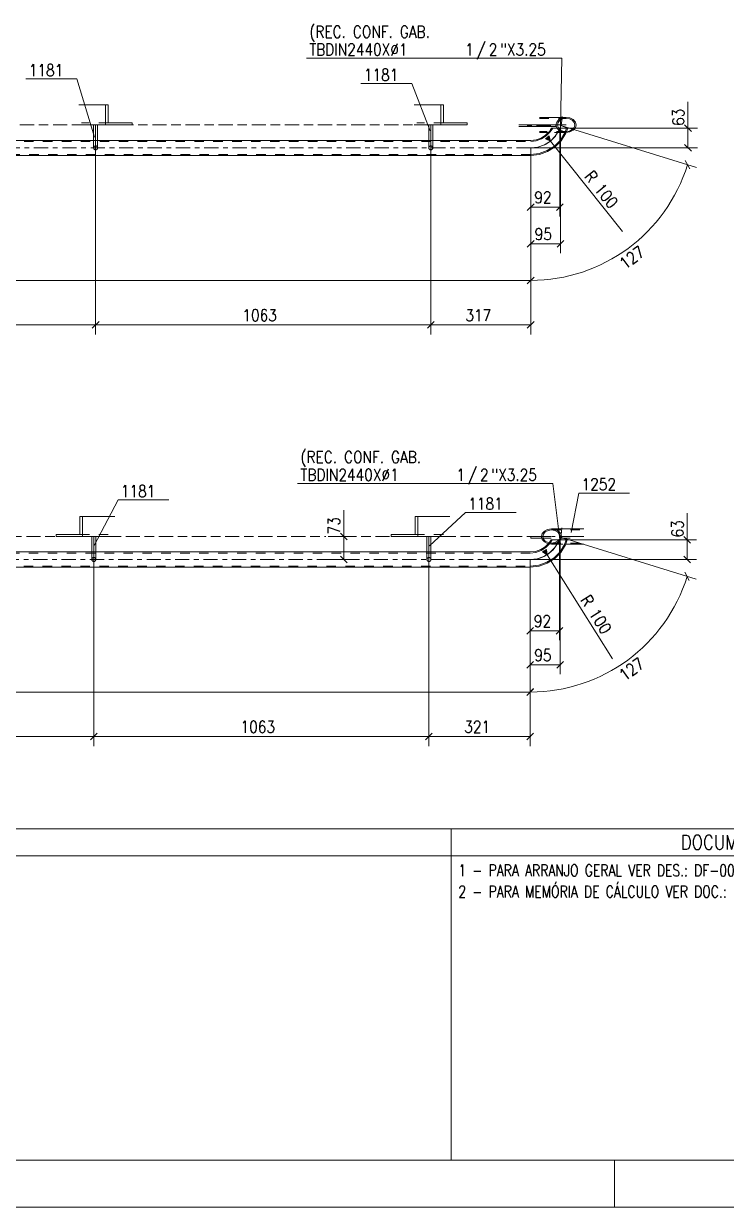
# Model space of a CAD drawing. Header units: millimetres. Extents: x 5 to 846, y 5 to 599.
# Drawn here: x 220.6 to 369.1, y 5 to 255.3 of the extents above; entities that cross this region are included whole.
import ezdxf

# ---------------------------------------------------------------- set-up
doc = ezdxf.new("R2010")
doc.units = ezdxf.units.MM
for name, pattern in [('XKITLINE00', [0]), ('XKITLINE02', [4, 2, -2]), ('XKITLINE03', [6, 3, -1, 1, -1]), ('XKITLINE06', [7, 3, -1, 2, -1])]:
    doc.linetypes.add(name, pattern=pattern)
for name, color, linetype, lineweight in [('Cota', 4, 'Continuous', 0), ('Marca da peça', 2, 'Continuous', 0), ('Objeto gráfico', 3, 'Continuous', 0), ('Outro tipo de objeto', 7, 'Continuous', 0), ('Peça', 2, 'Continuous', 0), ('Texto', 7, 'Continuous', 0)]:
    doc.layers.add(name, color=color, linetype=linetype, lineweight=lineweight)
doc.styles.add('ROMANS', font='ROMANS__.TTF')
doc.styles.add('SIMPLEX', font='SIMPLEX_.TTF')

# ---------------------------------------------------------------- blocks, each defined once
blk = doc.blocks.new('*A27')
at = {"layer": 'Peça', "color": 4, "linetype": 'XKITLINE00', "lineweight": 0}
for p, q in [((235.41, 230.67), (235.41, 233.86)), ((236.25, 230.67), (236.25, 233.86)), ((235.41, 230.6), (235.41, 230.67)), ((236.25, 230.6), (236.25, 230.67))]:
    blk.add_line(p, q, dxfattribs=at)
at = {"layer": 'Peça', "color": 7, "linetype": 'XKITLINE02', "lineweight": 0}
for p, q in [((235.41, 233.86), (236.25, 233.86)), ((235.41, 229.13), (235.41, 230.6)), ((236.25, 229.13), (236.25, 230.6)), ((235.41, 229.01), (235.53, 229.31)), ((235.41, 229.01), (235.41, 229.13)), ((235.83, 229.43), (235.53, 229.31)), ((236.13, 229.31), (235.83, 229.43)), ((236.25, 229.01), (236.13, 229.31)), ((236.25, 229.01), (236.25, 229.13))]:
    blk.add_line(p, q, dxfattribs=at)
at = {"layer": 'Peça', "color": 7, "linetype": 'XKITLINE03', "lineweight": 0}
for p, q in [((235.83, 233.86), (235.83, 230.67)), ((235.83, 230.67), (235.83, 230.04)), ((235.83, 230.04), (235.83, 229.5)), ((235.83, 229.5), (235.83, 229.13)), ((235.83, 229.13), (235.83, 229.01)), ((235.83, 229.01), (235.83, 229.01))]:
    blk.add_line(p, q, dxfattribs=at)
at = {"layer": 'Peça', "color": 7, "linetype": 'XKITLINE02', "lineweight": 0}
for start, end in [(135, 315), (315, 135)]:
    blk.add_arc((235.83, 229.01), 0.423, start, end, dxfattribs=at)
blk = doc.blocks.new('*A28')
at = {"layer": 'Peça', "color": 4, "linetype": 'XKITLINE00', "lineweight": 0}
for p, q in [((232.3, 238.1), (238.48, 238.1)), ((237.92, 233.86), (237.92, 238.1)), ((238.48, 238.1), (238.48, 234.29)), ((243.53, 233.86), (232.3, 233.86)), ((238.48, 234.29), (243.53, 234.29)), ((243.53, 233.86), (243.53, 234.29))]:
    blk.add_line(p, q, dxfattribs=at)
at = {"layer": 'Peça', "color": 7, "linetype": 'XKITLINE02', "lineweight": 0}
for p, q in [((238.48, 234.29), (232.86, 234.29)), ((237.91, 233.86), (237.92, 233.86))]:
    blk.add_line(p, q, dxfattribs=at)
blk = doc.blocks.new('*A30')
at = {"layer": 'Peça', "color": 4, "linetype": 'XKITLINE00', "lineweight": 0}
for p, q in [((325.32, 233.86), (333.14, 233.86)), ((333.14, 233.55), (325.32, 233.55)), ((330.94, 233.55), (330.94, 233.86)), ((333.14, 233.86), (333.14, 233.55))]:
    blk.add_line(p, q, dxfattribs=at)
at = {"layer": 'Peça', "color": 7, "linetype": 'XKITLINE03', "lineweight": 0}
blk.add_line((332.04, 233.71), (326.42, 233.71), dxfattribs=at)
blk = doc.blocks.new('*A33')
at = {"layer": 'Peça', "color": 4, "linetype": 'XKITLINE00', "lineweight": 0}
for p, q in [((306.26, 230.67), (306.26, 233.86)), ((307.11, 230.67), (307.11, 233.86)), ((306.26, 230.6), (306.26, 230.67)), ((307.11, 230.6), (307.11, 230.67))]:
    blk.add_line(p, q, dxfattribs=at)
at = {"layer": 'Peça', "color": 7, "linetype": 'XKITLINE02', "lineweight": 0}
for p, q in [((306.26, 233.86), (307.11, 233.86)), ((306.26, 229.13), (306.26, 230.6)), ((307.11, 229.13), (307.11, 230.6)), ((306.26, 229.01), (306.38, 229.31)), ((306.26, 229.01), (306.26, 229.13)), ((306.68, 229.43), (306.38, 229.31)), ((306.98, 229.31), (306.68, 229.43)), ((307.11, 229.01), (306.98, 229.31)), ((307.11, 229.01), (307.11, 229.13))]:
    blk.add_line(p, q, dxfattribs=at)
at = {"layer": 'Peça', "color": 7, "linetype": 'XKITLINE03', "lineweight": 0}
for p, q in [((306.68, 233.86), (306.68, 230.67)), ((306.68, 230.67), (306.68, 230.04)), ((306.68, 230.04), (306.68, 229.5)), ((306.68, 229.5), (306.68, 229.13)), ((306.68, 229.13), (306.68, 229.01)), ((306.68, 229.01), (306.68, 229.01))]:
    blk.add_line(p, q, dxfattribs=at)
at = {"layer": 'Peça', "color": 7, "linetype": 'XKITLINE02', "lineweight": 0}
for start, end in [(135, 315), (315, 135)]:
    blk.add_arc((306.68, 229.01), 0.423, start, end, dxfattribs=at)
blk = doc.blocks.new('*A35')
at = {"layer": 'Peça', "color": 7, "linetype": 'XKITLINE03', "lineweight": 0}
for p, q in [((66.04, 235.67), (66.04, 235.68)), ((66.2, 234.19), (66.04, 235.67)), ((334.46, 235.67), (334.29, 234.19)), ((334.46, 235.68), (334.46, 235.67)), ((66.7, 232.78), (66.2, 234.19)), ((67.49, 231.52), (66.7, 232.78)), ((333.8, 232.78), (333, 231.52)), ((334.29, 234.19), (333.8, 232.78)), ((68.55, 230.46), (67.49, 231.52)), ((69.81, 229.67), (68.55, 230.46)), ((331.95, 230.46), (330.68, 229.67)), ((333, 231.52), (331.95, 230.46)), ((71.22, 229.18), (69.81, 229.67)), ((72.7, 229.01), (71.22, 229.18)), ((327.79, 229.01), (72.7, 229.01)), ((329.27, 229.18), (327.79, 229.01)), ((330.68, 229.67), (329.27, 229.18))]:
    blk.add_line(p, q, dxfattribs=at)
at = {"layer": 'Peça', "color": 7, "linetype": 'XKITLINE02', "lineweight": 0}
for p, q in [((64.88, 233.2), (64.9, 233.14)), ((64.88, 233.2), (64.9, 233.2)), ((65.1, 233.2), (65.46, 232.18)), ((65.89, 233.2), (66.35, 233.2)), ((66.15, 233.2), (66.35, 233.2)), ((66.78, 233.2), (66.81, 233.2)), ((67.55, 233.19), (66.95, 233.2)), ((68.05, 233.2), (67.55, 233.19)), ((68.05, 233.2), (68.57, 232.38)), ((68.3, 233.2), (68.28, 233.2)), ((68.3, 233.2), (68.73, 232.51)), ((331.93, 232.38), (332.44, 233.2)), ((332.19, 233.2), (332.01, 232.91)), ((332.22, 233.2), (332.19, 233.2)), ((332.94, 233.19), (332.44, 233.2)), ((333.54, 233.2), (332.94, 233.19)), ((333.69, 233.2), (333.21, 233.2)), ((334.29, 233.2), (334.34, 233.2)), ((335.39, 233.2), (335.04, 232.18)), ((335.56, 233.05), (335.29, 232.26)), ((66.41, 230.66), (65.46, 232.18)), ((67.69, 229.39), (66.41, 230.66)), ((69.4, 231.54), (68.57, 232.38)), ((68.73, 232.51), (68.83, 232.41)), ((69.4, 231.54), (70.41, 230.91)), ((70.41, 230.91), (71.53, 230.52)), ((71.53, 230.52), (72.7, 230.38)), ((72.7, 230.38), (327.79, 230.38)), ((327.79, 230.38), (328.97, 230.52)), ((328.97, 230.52), (330.09, 230.91)), ((330.09, 230.91), (331.09, 231.54)), ((331.09, 231.54), (331.93, 232.38)), ((332.81, 229.39), (334.08, 230.66)), ((334.08, 230.66), (335.04, 232.18)), ((69.21, 228.43), (67.69, 229.39)), ((70.91, 227.83), (69.21, 228.43)), ((72.7, 227.63), (70.91, 227.83)), ((329.58, 227.83), (327.79, 227.63)), ((329.58, 227.83), (331.28, 228.43)), ((331.28, 228.43), (332.81, 229.39)), ((327.79, 227.63), (72.7, 227.63))]:
    blk.add_line(p, q, dxfattribs=at)
at = {"layer": 'Peça', "color": 4, "linetype": 'XKITLINE00', "lineweight": 0}
for p, q in [((64.9, 233.2), (65.89, 233.2)), ((64.9, 233.14), (65.26, 232.09)), ((68.28, 233.2), (66.35, 233.2)), ((332.01, 232.91), (331.76, 232.51)), ((332.22, 233.2), (332.22, 233.2)), ((333.21, 233.2), (332.22, 233.2)), ((335.62, 233.2), (333.69, 233.2)), ((335.62, 233.2), (335.56, 233.05)), ((66.25, 230.53), (65.26, 232.09)), ((67.55, 229.22), (66.25, 230.53)), ((68.83, 232.41), (69.54, 231.71)), ((69.54, 231.71), (70.5, 231.1)), ((70.5, 231.1), (71.57, 230.73)), ((71.57, 230.73), (72.7, 230.6)), ((72.7, 230.6), (327.79, 230.6)), ((327.79, 230.6), (328.92, 230.73)), ((328.92, 230.73), (329.99, 231.1)), ((329.99, 231.1), (330.95, 231.71)), ((330.95, 231.71), (331.76, 232.51)), ((332.94, 229.22), (334.25, 230.53)), ((334.25, 230.53), (335.23, 232.09)), ((335.29, 232.26), (335.23, 232.09)), ((69.12, 228.23), (67.55, 229.22)), ((70.87, 227.62), (69.12, 228.23)), ((329.63, 227.62), (331.37, 228.23)), ((331.37, 228.23), (332.94, 229.22)), ((72.7, 227.42), (70.87, 227.62)), ((327.79, 227.42), (72.7, 227.42)), ((329.63, 227.62), (327.79, 227.42))]:
    blk.add_line(p, q, dxfattribs=at)
blk = doc.blocks.new('*A36')
at = {"layer": 'Peça', "color": 4, "linetype": 'XKITLINE00', "lineweight": 0}
for p, q in [((62.32, 235.47), (67.94, 235.47)), ((67.12, 235.35), (66.43, 235)), ((67.94, 235.47), (67.12, 235.35)), ((68.76, 235.35), (67.94, 235.47)), ((69.45, 235), (68.76, 235.35)), ((329.66, 235.47), (335.28, 235.47)), ((334.46, 235.35), (333.77, 235)), ((335.28, 235.47), (334.46, 235.35)), ((336.1, 235.35), (335.28, 235.47)), ((336.79, 235), (336.1, 235.35)), ((65.97, 234.48), (65.81, 233.86)), ((65.81, 233.86), (65.97, 233.25)), ((66.43, 235), (65.97, 234.48)), ((65.97, 233.25), (66.43, 232.73)), ((66.09, 233.86), (66.23, 234.4)), ((66.23, 233.33), (66.09, 233.86)), ((66.23, 234.4), (66.63, 234.85)), ((66.63, 232.88), (66.23, 233.33)), ((66.63, 234.85), (67.23, 235.15)), ((66.63, 232.88), (67.03, 232.68)), ((67.23, 235.15), (67.94, 235.26)), ((67.94, 235.26), (68.65, 235.15)), ((68.65, 235.15), (69.24, 234.85)), ((69.24, 232.88), (68.65, 232.58)), ((69.24, 234.85), (69.65, 234.4)), ((69.65, 233.33), (69.24, 232.88)), ((69.91, 234.48), (69.45, 235)), ((69.45, 232.73), (69.91, 233.25)), ((69.65, 234.4), (69.79, 233.86)), ((69.79, 233.86), (69.65, 233.33)), ((70.07, 233.86), (69.91, 234.48)), ((69.91, 233.25), (70.07, 233.86)), ((333.31, 234.48), (333.14, 233.86)), ((333.14, 233.86), (333.31, 233.25)), ((333.77, 235), (333.31, 234.48)), ((333.31, 233.25), (333.77, 232.73)), ((333.43, 233.86), (333.57, 234.4)), ((333.57, 233.33), (333.43, 233.86)), ((333.57, 234.4), (333.97, 234.85)), ((333.97, 232.88), (333.57, 233.33)), ((333.97, 234.85), (334.57, 235.15)), ((334.57, 232.58), (333.97, 232.88)), ((334.57, 235.15), (335.28, 235.26)), ((335.28, 235.26), (335.99, 235.15)), ((335.99, 235.15), (336.58, 234.85)), ((336.58, 232.88), (335.99, 232.58)), ((336.58, 234.85), (336.98, 234.4)), ((336.98, 233.33), (336.58, 232.88)), ((337.25, 234.48), (336.79, 235)), ((336.79, 232.73), (337.25, 233.25)), ((336.98, 234.4), (337.13, 233.86)), ((337.13, 233.86), (336.98, 233.33)), ((337.41, 233.86), (337.25, 234.48)), ((337.25, 233.25), (337.41, 233.86)), ((62.32, 232.25), (65.21, 232.25)), ((66.43, 232.73), (67.12, 232.38)), ((67.06, 232.66), (67.23, 232.58)), ((67.12, 232.38), (67.23, 232.36)), ((67.94, 232.47), (67.23, 232.58)), ((67.26, 232.36), (67.94, 232.25)), ((67.81, 232.25), (67.94, 232.25)), ((68.65, 232.58), (67.94, 232.47)), ((67.94, 232.25), (68.76, 232.38)), ((68.76, 232.38), (69.45, 232.73)), ((331.5, 232.25), (329.66, 232.25)), ((333.77, 232.73), (334.46, 232.38)), ((334.46, 232.38), (335.28, 232.25)), ((335.28, 232.47), (334.57, 232.58)), ((335.28, 232.25), (334.83, 232.25)), ((335.99, 232.58), (335.28, 232.47)), ((335.28, 232.25), (336.1, 232.38)), ((336.1, 232.38), (336.79, 232.73))]:
    blk.add_line(p, q, dxfattribs=at)
at = {"layer": 'Peça', "color": 7, "linetype": 'XKITLINE02', "lineweight": 0}
for p, q in [((62.32, 235.26), (67.94, 235.26)), ((329.66, 235.26), (335.28, 235.26)), ((62.32, 232.47), (67.94, 232.47)), ((65.21, 232.25), (67.81, 232.25)), ((67.03, 232.68), (67.06, 232.66)), ((67.23, 232.36), (67.26, 232.36)), ((335.28, 232.47), (329.66, 232.47)), ((334.83, 232.25), (331.5, 232.25))]:
    blk.add_line(p, q, dxfattribs=at)
at = {"layer": 'Peça', "color": 7, "linetype": 'XKITLINE03', "lineweight": 0}
for p, q in [((62.32, 233.86), (67.94, 233.86)), ((335.28, 233.86), (329.66, 233.86))]:
    blk.add_line(p, q, dxfattribs=at)
blk = doc.blocks.new('*A38')
at = {"layer": 'Peça', "color": 4, "linetype": 'XKITLINE00', "lineweight": 0}
for p, q in [((303.16, 238.1), (309.34, 238.1)), ((308.77, 233.86), (308.77, 238.1)), ((309.34, 238.1), (309.34, 234.29)), ((314.39, 233.86), (303.16, 233.86)), ((309.34, 234.29), (314.39, 234.29)), ((314.39, 233.86), (314.39, 234.29))]:
    blk.add_line(p, q, dxfattribs=at)
at = {"layer": 'Peça', "color": 7, "linetype": 'XKITLINE02', "lineweight": 0}
for p, q in [((309.34, 234.29), (303.72, 234.29)), ((308.77, 233.86), (308.77, 233.86))]:
    blk.add_line(p, q, dxfattribs=at)
blk = doc.blocks.new('*A68')
at = {"layer": 'Peça', "color": 4, "linetype": 'XKITLINE00', "lineweight": 0}
for p, q in [((303.35, 147.26), (303.35, 151.07)), ((303.35, 151.07), (310.73, 151.07)), ((303.92, 146.83), (303.92, 151.07)), ((298.31, 146.83), (298.31, 147.26)), ((298.31, 147.26), (303.35, 147.26)), ((310.73, 146.83), (298.31, 146.83))]:
    blk.add_line(p, q, dxfattribs=at)
at = {"layer": 'Peça', "color": 7, "linetype": 'XKITLINE02', "lineweight": 0}
blk.add_line((303.35, 147.26), (310.17, 147.26), dxfattribs=at)
blk = doc.blocks.new('*A69')
at = {"layer": 'Peça', "color": 4, "linetype": 'XKITLINE00', "lineweight": 0}
for p, q in [((232.5, 147.26), (232.5, 151.07)), ((232.5, 151.07), (239.88, 151.07)), ((233.06, 146.83), (233.06, 151.07)), ((227.45, 146.83), (227.45, 147.26)), ((227.45, 147.26), (232.5, 147.26)), ((239.88, 146.83), (227.45, 146.83))]:
    blk.add_line(p, q, dxfattribs=at)
at = {"layer": 'Peça', "color": 7, "linetype": 'XKITLINE02', "lineweight": 0}
blk.add_line((232.5, 147.26), (239.32, 147.26), dxfattribs=at)
blk = doc.blocks.new('*A70')
at = {"layer": 'Peça', "color": 4, "linetype": 'XKITLINE00', "lineweight": 0}
for p, q in [((235.01, 143.64), (235.01, 146.83)), ((235.86, 143.64), (235.86, 146.83)), ((235.01, 143.57), (235.01, 143.64)), ((235.86, 143.57), (235.86, 143.64))]:
    blk.add_line(p, q, dxfattribs=at)
at = {"layer": 'Peça', "color": 7, "linetype": 'XKITLINE02', "lineweight": 0}
for p, q in [((235.86, 146.83), (235.01, 146.83)), ((235.01, 142.1), (235.01, 143.57)), ((235.86, 142.1), (235.86, 143.57)), ((235.14, 142.28), (235.01, 141.98)), ((235.01, 141.98), (235.01, 142.1)), ((235.44, 142.4), (235.14, 142.28)), ((235.74, 142.28), (235.44, 142.4)), ((235.86, 141.98), (235.74, 142.28)), ((235.86, 142.1), (235.86, 141.98))]:
    blk.add_line(p, q, dxfattribs=at)
at = {"layer": 'Peça', "color": 7, "linetype": 'XKITLINE03', "lineweight": 0}
for p, q in [((235.44, 146.83), (235.44, 143.64)), ((235.44, 143.64), (235.44, 143.01)), ((235.44, 143.01), (235.44, 142.46)), ((235.44, 142.46), (235.44, 142.1)), ((235.44, 142.1), (235.44, 141.98)), ((235.44, 141.98), (235.44, 141.98))]:
    blk.add_line(p, q, dxfattribs=at)
at = {"layer": 'Peça', "color": 7, "linetype": 'XKITLINE02', "lineweight": 0}
for start, end in [(135, 315), (315, 135)]:
    blk.add_arc((235.44, 141.98), 0.423, start, end, dxfattribs=at)
blk = doc.blocks.new('*A72')
at = {"layer": 'Peça', "color": 4, "linetype": 'XKITLINE00', "lineweight": 0}
for p, q in [((327.84, 146.52), (327.84, 146.83)), ((327.84, 146.83), (330.05, 146.83)), ((327.84, 146.52), (330.14, 146.52)), ((330.05, 146.52), (330.05, 146.83))]:
    blk.add_line(p, q, dxfattribs=at)
at = {"layer": 'Peça', "color": 7, "linetype": 'XKITLINE02', "lineweight": 0}
for p, q in [((330.05, 146.83), (336.87, 146.83)), ((330.14, 146.52), (336.87, 146.52))]:
    blk.add_line(p, q, dxfattribs=at)
blk = doc.blocks.new('*A75')
at = {"layer": 'Peça', "color": 7, "linetype": 'XKITLINE03', "lineweight": 0}
for p, q in [((65.95, 148.65), (65.95, 148.64)), ((65.95, 148.64), (66.12, 147.16)), ((334.21, 147.16), (334.38, 148.64)), ((334.38, 148.64), (334.38, 148.65)), ((66.12, 147.16), (66.62, 145.75)), ((66.62, 145.75), (67.41, 144.49)), ((332.92, 144.49), (333.72, 145.75)), ((333.72, 145.75), (334.21, 147.16)), ((67.41, 144.49), (68.46, 143.43)), ((68.46, 143.43), (69.73, 142.64)), ((330.6, 142.64), (331.87, 143.43)), ((331.87, 143.43), (332.92, 144.49)), ((69.73, 142.64), (71.14, 142.14)), ((71.14, 142.14), (72.62, 141.98)), ((72.62, 141.98), (327.71, 141.98)), ((327.71, 141.98), (329.19, 142.14)), ((329.19, 142.14), (330.6, 142.64))]:
    blk.add_line(p, q, dxfattribs=at)
at = {"layer": 'Peça', "color": 4, "linetype": 'XKITLINE00', "lineweight": 0}
for p, q in [((64.79, 146.17), (64.85, 146.01)), ((64.79, 146.17), (66.44, 146.17)), ((65.12, 145.22), (65.18, 145.06)), ((67.2, 146.17), (68.19, 146.17)), ((68.4, 145.88), (68.65, 145.48)), ((69.46, 144.67), (68.65, 145.48)), ((330.87, 144.67), (331.52, 145.32)), ((332.13, 146.17), (332.14, 146.17)), ((332.14, 146.17), (333.77, 146.17)), ((334.52, 146.17), (335.51, 146.17)), ((335.15, 145.06), (335.52, 146.11)), ((66.17, 143.49), (65.18, 145.06)), ((67.47, 142.19), (66.17, 143.49)), ((69.46, 144.67), (70.42, 144.07)), ((70.42, 144.07), (71.49, 143.69)), ((71.49, 143.69), (72.62, 143.57)), ((327.71, 143.57), (72.62, 143.57)), ((328.84, 143.69), (327.71, 143.57)), ((328.84, 143.69), (329.91, 144.07)), ((329.91, 144.07), (330.87, 144.67)), ((332.86, 142.19), (334.16, 143.49)), ((334.16, 143.49), (335.15, 145.06)), ((67.47, 142.19), (69.04, 141.2)), ((69.04, 141.2), (70.78, 140.59)), ((70.78, 140.59), (72.62, 140.39)), ((72.62, 140.39), (327.71, 140.39)), ((327.71, 140.39), (329.55, 140.59)), ((329.55, 140.59), (331.29, 141.2)), ((331.29, 141.2), (332.86, 142.19))]:
    blk.add_line(p, q, dxfattribs=at)
at = {"layer": 'Peça', "color": 7, "linetype": 'XKITLINE02', "lineweight": 0}
for p, q in [((64.85, 146.01), (65.12, 145.22)), ((65.02, 146.17), (65.37, 145.15)), ((66.44, 146.17), (67.2, 146.17)), ((66.87, 146.17), (66.44, 146.17)), ((67.47, 146.16), (66.87, 146.17)), ((67.97, 146.17), (67.47, 146.16)), ((68.49, 145.34), (67.97, 146.17)), ((68.19, 146.17), (68.22, 146.17)), ((68.22, 146.17), (68.19, 146.17)), ((68.22, 146.17), (68.4, 145.88)), ((69.32, 144.51), (68.49, 145.34)), ((331.01, 144.51), (331.84, 145.34)), ((331.52, 145.32), (331.68, 145.48)), ((331.68, 145.48), (331.7, 145.51)), ((331.7, 145.51), (332.11, 146.17)), ((331.84, 145.34), (332.36, 146.17)), ((332.13, 146.17), (332.11, 146.17)), ((332.36, 146.17), (332.86, 146.16)), ((332.45, 146.17), (334.52, 146.17)), ((332.86, 146.16), (333.46, 146.17)), ((333.77, 146.17), (334.11, 146.17)), ((334.96, 145.15), (335.31, 146.17)), ((335.51, 146.17), (335.54, 146.17)), ((335.54, 146.17), (335.51, 146.17)), ((335.52, 146.11), (335.54, 146.17)), ((66.33, 143.63), (65.37, 145.15)), ((67.61, 142.35), (66.33, 143.63)), ((69.32, 144.51), (70.33, 143.88)), ((70.33, 143.88), (71.44, 143.49)), ((71.44, 143.49), (72.62, 143.35)), ((327.71, 143.35), (72.62, 143.35)), ((328.89, 143.49), (327.71, 143.35)), ((328.89, 143.49), (330, 143.88)), ((330, 143.88), (331.01, 144.51)), ((332.72, 142.35), (334, 143.63)), ((334, 143.63), (334.96, 145.15)), ((67.61, 142.35), (69.13, 141.4)), ((69.13, 141.4), (70.83, 140.8)), ((70.83, 140.8), (72.62, 140.6)), ((72.62, 140.6), (327.71, 140.6)), ((327.71, 140.6), (329.5, 140.8)), ((329.5, 140.8), (331.2, 141.4)), ((331.2, 141.4), (332.72, 142.35))]:
    blk.add_line(p, q, dxfattribs=at)
blk = doc.blocks.new('*A77')
at = {"layer": 'Peça', "color": 4, "linetype": 'XKITLINE00', "lineweight": 0}
for p, q in [((63.34, 147.97), (62.88, 147.45)), ((63.14, 147.37), (63.54, 147.82)), ((64.03, 148.32), (63.34, 147.97)), ((63.54, 147.82), (64.14, 148.12)), ((64.85, 148.44), (64.03, 148.32)), ((64.14, 148.12), (64.85, 148.23)), ((64.85, 148.44), (71.67, 148.44)), ((65.66, 148.32), (64.85, 148.44)), ((64.85, 148.23), (65.55, 148.12)), ((65.55, 148.12), (66.15, 147.82)), ((66.36, 147.97), (65.66, 148.32)), ((66.15, 147.82), (66.55, 147.37)), ((66.82, 147.45), (66.36, 147.97)), ((330.68, 147.97), (330.22, 147.45)), ((330.48, 147.37), (330.88, 147.82)), ((331.37, 148.32), (330.68, 147.97)), ((330.88, 147.82), (331.48, 148.12)), ((332.19, 148.44), (331.37, 148.32)), ((331.48, 148.12), (332.19, 148.23)), ((332.19, 148.44), (339, 148.44)), ((333, 148.32), (332.19, 148.44)), ((332.19, 148.23), (332.89, 148.12)), ((332.89, 148.12), (333.49, 147.82)), ((333.7, 147.97), (333, 148.32)), ((333.49, 147.82), (333.89, 147.37)), ((334.16, 147.45), (333.7, 147.97)), ((62.88, 147.45), (62.71, 146.83)), ((62.71, 146.83), (62.88, 146.22)), ((62.88, 146.22), (63.34, 145.69)), ((63, 146.83), (63.14, 147.37)), ((63.14, 146.3), (63, 146.83)), ((63.54, 145.85), (63.14, 146.3)), ((63.34, 145.69), (64.03, 145.35)), ((64.14, 145.55), (63.54, 145.85)), ((64.03, 145.35), (64.85, 145.22)), ((64.85, 145.44), (64.14, 145.55)), ((65.55, 145.55), (64.85, 145.44)), ((64.85, 145.22), (65.66, 145.35)), ((64.85, 145.22), (65.59, 145.22)), ((66.15, 145.85), (65.55, 145.55)), ((65.66, 145.35), (66.36, 145.69)), ((66.55, 146.3), (66.15, 145.85)), ((66.36, 145.69), (66.82, 146.22)), ((66.55, 147.37), (66.69, 146.83)), ((66.69, 146.83), (66.55, 146.3)), ((66.98, 146.83), (66.82, 147.45)), ((66.82, 146.22), (66.98, 146.83)), ((68.91, 145.22), (71.67, 145.22)), ((330.22, 147.45), (330.05, 146.83)), ((330.05, 146.83), (330.22, 146.22)), ((330.22, 146.22), (330.68, 145.69)), ((330.34, 146.83), (330.48, 147.37)), ((330.48, 146.3), (330.34, 146.83)), ((330.88, 145.85), (330.48, 146.3)), ((330.68, 145.69), (331.37, 145.35)), ((331.48, 145.55), (330.88, 145.85)), ((331.37, 145.35), (332.19, 145.22)), ((332.19, 145.44), (331.48, 145.55)), ((332.89, 145.55), (332.19, 145.44)), ((332.19, 145.22), (333, 145.35)), ((332.19, 145.22), (332.6, 145.22)), ((333.49, 145.85), (332.89, 145.55)), ((333, 145.35), (333.7, 145.69)), ((333.89, 146.3), (333.49, 145.85)), ((333.7, 145.69), (334.16, 146.22)), ((333.89, 147.37), (334.03, 146.83)), ((334.03, 146.83), (333.89, 146.3)), ((334.32, 146.83), (334.16, 147.45)), ((334.16, 146.22), (334.32, 146.83)), ((335.21, 145.22), (339, 145.22))]:
    blk.add_line(p, q, dxfattribs=at)
at = {"layer": 'Peça', "color": 7, "linetype": 'XKITLINE02', "lineweight": 0}
for p, q in [((64.85, 148.23), (71.67, 148.23)), ((332.19, 148.23), (339, 148.23)), ((64.85, 145.44), (71.67, 145.44)), ((65.59, 145.22), (68.91, 145.22)), ((332.19, 145.44), (339, 145.44)), ((332.6, 145.22), (335.21, 145.22))]:
    blk.add_line(p, q, dxfattribs=at)
at = {"layer": 'Peça', "color": 7, "linetype": 'XKITLINE03', "lineweight": 0}
for p, q in [((64.85, 146.83), (71.67, 146.83)), ((339, 146.83), (332.19, 146.83))]:
    blk.add_line(p, q, dxfattribs=at)
blk = doc.blocks.new('*A79')
at = {"layer": 'Peça', "color": 4, "linetype": 'XKITLINE00', "lineweight": 0}
for p, q in [((305.87, 143.64), (305.87, 146.83)), ((306.71, 143.64), (306.71, 146.83)), ((305.87, 143.57), (305.87, 143.64)), ((306.71, 143.57), (306.71, 143.64))]:
    blk.add_line(p, q, dxfattribs=at)
at = {"layer": 'Peça', "color": 7, "linetype": 'XKITLINE02', "lineweight": 0}
for p, q in [((306.71, 146.83), (305.87, 146.83)), ((305.87, 142.1), (305.87, 143.57)), ((306.71, 142.1), (306.71, 143.57)), ((305.99, 142.28), (305.87, 141.98)), ((305.87, 141.98), (305.87, 142.1)), ((306.29, 142.4), (305.99, 142.28)), ((306.59, 142.28), (306.29, 142.4)), ((306.71, 141.98), (306.59, 142.28)), ((306.71, 142.1), (306.71, 141.98))]:
    blk.add_line(p, q, dxfattribs=at)
at = {"layer": 'Peça', "color": 7, "linetype": 'XKITLINE03', "lineweight": 0}
for p, q in [((306.29, 146.83), (306.29, 143.64)), ((306.29, 143.64), (306.29, 143.01)), ((306.29, 143.01), (306.29, 142.46)), ((306.29, 142.46), (306.29, 142.1)), ((306.29, 142.1), (306.29, 141.98)), ((306.29, 141.98), (306.29, 141.98))]:
    blk.add_line(p, q, dxfattribs=at)
at = {"layer": 'Peça', "color": 7, "linetype": 'XKITLINE02', "lineweight": 0}
for start, end in [(135, 315), (315, 135)]:
    blk.add_arc((306.29, 141.98), 0.423, start, end, dxfattribs=at)
blk = doc.blocks.new('*A117')
at = {"layer": 'Objeto gráfico', "color": 7, "linetype": 'XKITLINE06', "lineweight": 0}
blk.add_line((100.82, 233.86), (306, 233.86), dxfattribs=at)
blk = doc.blocks.new('*A119')
at = {"layer": 'Objeto gráfico', "color": 7, "linetype": 'XKITLINE06', "lineweight": 0}
blk.add_line((335.62, 233.2), (334.12, 233.72), dxfattribs=at)
blk = doc.blocks.new('*A130')
at = {"layer": 'Objeto gráfico', "color": 7, "linetype": 'XKITLINE06', "lineweight": 0}
blk.add_line((335.54, 146.17), (334.04, 146.69), dxfattribs=at)
blk = doc.blocks.new('*A132')
at = {"layer": 'Objeto gráfico', "color": 7, "linetype": 'XKITLINE06', "lineweight": 0}
for p, q in [((95.19, 146.83), (284.47, 146.83)), ((287.97, 146.83), (327.85, 146.83))]:
    blk.add_line(p, q, dxfattribs=at)
blk = doc.blocks.new('*A133')
at = {"layer": 'Objeto gráfico', "color": 7, "linetype": 'XKITLINE06', "lineweight": 0}
blk.add_line((335.54, 146.17), (334.04, 146.69), dxfattribs=at)
blk = doc.blocks.new('*A248')
at = {"layer": 'Cota'}
blk.add_hatch(color=7, dxfattribs=at).paths.add_polyline_path([(331.71, 231.55), (331.95, 230.46), (330.94, 230.94)], flags=17)
at = {"layer": 'Cota', "color": 7, "linetype": 'XKITLINE00', "lineweight": 0}
for p, q in [((330.94, 230.94), (331.71, 231.55)), ((330.94, 230.94), (331.95, 230.46)), ((331.71, 231.55), (331.95, 230.46)), ((331.95, 230.46), (347.22, 211.31))]:
    blk.add_line(p, q, dxfattribs=at)
blk.add_arc((327.79, 235.67), 6.67, 295.7143, 321.4286, dxfattribs=at)
at = {"layer": 'Cota', "color": 3, "style": 'SIMPLEX', "width": 0.85}
blk.add_text('R 100', height=2.5, rotation=-51.4287, dxfattribs=at).set_placement((339.01, 222.89))
blk = doc.blocks.new('*A249')
at = {"layer": 'Cota', "color": 7, "linetype": 'XKITLINE00', "lineweight": 0}
for p, q in [((361.04, 233.2), (361.04, 238.78)), ((361.04, 233.2), (361.04, 238.78)), ((335.62, 233.2), (363.04, 233.2)), ((360.33, 233.91), (361.75, 232.49)), ((361.04, 229.01), (361.04, 233.2)), ((327.79, 229.01), (363.04, 229.01)), ((360.33, 229.72), (361.75, 228.3))]:
    blk.add_line(p, q, dxfattribs=at)
at = {"layer": 'Cota', "color": 3}
for p in [(361.04, 233.2), (361.04, 229.01)]:
    blk.add_point(p, dxfattribs=at)
at = {"layer": 'Cota', "color": 3, "style": 'SIMPLEX', "width": 0.85}
blk.add_text('63', height=2.5, rotation=90.0002, dxfattribs=at).set_placement((360.24, 233.67))
blk = doc.blocks.new('*A250')
at = {"layer": 'Cota', "color": 7, "linetype": 'XKITLINE00', "lineweight": 0}
for p, q in [((72.7, 229.01), (72.7, 198.99)), ((327.79, 229.01), (327.79, 198.99)), ((73.41, 201.7), (72, 200.28)), ((72.7, 200.99), (327.79, 200.99)), ((328.5, 201.7), (327.08, 200.28))]:
    blk.add_line(p, q, dxfattribs=at)
at = {"layer": 'Cota', "color": 3}
for p in [(72.7, 200.99), (327.79, 200.99)]:
    blk.add_point(p, dxfattribs=at)
at = {"layer": 'Cota', "color": 3, "style": 'SIMPLEX', "width": 0.85}
blk.add_text('3826', height=2.5, dxfattribs=at).set_placement((195.61, 201.79))
blk = doc.blocks.new('*A253')
at = {"layer": 'Cota', "color": 7, "linetype": 'XKITLINE00', "lineweight": 0}
for p, q in [((164.98, 233.86), (164.98, 189.57)), ((235.83, 233.86), (235.83, 189.57)), ((165.68, 192.28), (164.27, 190.86)), ((164.98, 191.57), (235.83, 191.57)), ((236.54, 192.28), (235.12, 190.86))]:
    blk.add_line(p, q, dxfattribs=at)
at = {"layer": 'Cota', "color": 3}
for p in [(164.98, 191.57), (235.83, 191.57)]:
    blk.add_point(p, dxfattribs=at)
at = {"layer": 'Cota', "color": 3, "style": 'SIMPLEX', "width": 0.85}
blk.add_text('1063', height=2.5, dxfattribs=at).set_placement((195.99, 192.37))
blk = doc.blocks.new('*A254')
at = {"layer": 'Cota', "color": 7, "linetype": 'XKITLINE00', "lineweight": 0}
for p, q in [((235.83, 233.86), (235.83, 189.57)), ((306.68, 233.86), (306.68, 189.57)), ((236.54, 192.28), (235.12, 190.86)), ((235.83, 191.57), (306.68, 191.57)), ((307.39, 192.28), (305.98, 190.86))]:
    blk.add_line(p, q, dxfattribs=at)
at = {"layer": 'Cota', "color": 3}
for p in [(235.83, 191.57), (306.68, 191.57)]:
    blk.add_point(p, dxfattribs=at)
at = {"layer": 'Cota', "color": 3, "style": 'SIMPLEX', "width": 0.85}
blk.add_text('1063', height=2.5, dxfattribs=at).set_placement((266.85, 192.37))
blk = doc.blocks.new('*A255')
at = {"layer": 'Cota', "color": 7, "linetype": 'XKITLINE00', "lineweight": 0}
for p, q in [((306.68, 233.86), (306.68, 189.57)), ((327.79, 229.01), (327.79, 189.57)), ((307.39, 192.28), (305.98, 190.86)), ((306.68, 191.57), (327.79, 191.57)), ((328.5, 192.28), (327.08, 190.86))]:
    blk.add_line(p, q, dxfattribs=at)
at = {"layer": 'Cota', "color": 3}
for p in [(306.68, 191.57), (327.79, 191.57)]:
    blk.add_point(p, dxfattribs=at)
at = {"layer": 'Cota', "color": 3, "style": 'SIMPLEX', "width": 0.85}
blk.add_text('317', height=2.5, dxfattribs=at).set_placement((313.99, 192.37))
blk = doc.blocks.new('*A263')
at = {"layer": 'Texto', "color": 7, "linetype": 'XKITLINE00', "lineweight": 0}
for p, q in [((280.39, 247.95), (334.36, 247.95)), ((334.11, 233.58), (334.36, 247.95)), ((334.16, 236.08), (334.11, 233.58))]:
    blk.add_line(p, q, dxfattribs=at)
at = {"layer": 'Texto', "color": 3, "style": 'ROMANS', "width": 0.85}
for s, p in [('(REC. CONF. GAB.', (280.99, 252.3)), ('TBDIN2440XØ1 ', (280.99, 248.55)), ('1', (313.93, 248.55)), ('/', (316.31, 248.55)), ('2', (318.93, 248.55)), ('"X3.25', (321.32, 248.55))]:
    blk.add_text(s, height=2.5, dxfattribs=at).set_placement(p)
blk = doc.blocks.new('*A265')
at = {"layer": 'Marca da peça', "color": 7, "linetype": 'XKITLINE00', "lineweight": 0}
for p in [(221.1, 243.58), (235.62, 231.28)]:
    blk.add_line(p, (231.85, 243.58), dxfattribs=at)
at = {"layer": 'Marca da peça', "color": 4, "style": 'ROMANS', "width": 0.85}
blk.add_text('1181', height=2.5, dxfattribs=at).set_placement((221.7, 244.18))
blk = doc.blocks.new('*A267')
at = {"layer": 'Marca da peça', "color": 7, "linetype": 'XKITLINE00', "lineweight": 0}
for p in [(291.92, 242.6), (306.57, 232.6)]:
    blk.add_line(p, (302.67, 242.6), dxfattribs=at)
at = {"layer": 'Marca da peça', "color": 4, "style": 'ROMANS', "width": 0.85}
blk.add_text('1181', height=2.5, dxfattribs=at).set_placement((292.52, 243.2))
blk = doc.blocks.new('*A272')
at = {"layer": 'Cota', "color": 7, "linetype": 'XKITLINE00', "lineweight": 0}
for p, q in [((333.95, 233.21), (333.95, 214.5)), ((327.79, 229.01), (327.79, 214.5)), ((328.5, 217.21), (327.08, 215.8)), ((327.79, 216.5), (333.95, 216.5)), ((334.65, 217.21), (333.24, 215.8))]:
    blk.add_line(p, q, dxfattribs=at)
at = {"layer": 'Cota', "color": 3}
for p in [(327.79, 216.5), (333.95, 216.5)]:
    blk.add_point(p, dxfattribs=at)
at = {"layer": 'Cota', "color": 3, "style": 'SIMPLEX', "width": 0.85}
blk.add_text('92', height=2.5, dxfattribs=at).set_placement((328.55, 217.3))
blk = doc.blocks.new('*A273')
at = {"layer": 'Cota', "color": 7, "linetype": 'XKITLINE00', "lineweight": 0}
for p, q in [((334.12, 233.72), (334.12, 206.74)), ((327.79, 229.01), (327.79, 206.74)), ((328.5, 209.44), (327.08, 208.03)), ((327.79, 208.74), (334.12, 208.74)), ((334.83, 209.44), (333.42, 208.03))]:
    blk.add_line(p, q, dxfattribs=at)
at = {"layer": 'Cota', "color": 3}
for p in [(327.79, 208.74), (334.12, 208.74)]:
    blk.add_point(p, dxfattribs=at)
at = {"layer": 'Cota', "color": 3, "style": 'SIMPLEX', "width": 0.85}
blk.add_text('95', height=2.5, dxfattribs=at).set_placement((328.64, 209.54))
blk = doc.blocks.new('*A274')
at = {"layer": 'Cota', "color": 7, "linetype": 'XKITLINE00', "lineweight": 0}
for p, q in [((334.16, 233.71), (362.84, 224.86)), ((327.79, 229.01), (327.79, 199)), ((361.4, 224.57), (360.46, 226.33)), ((327.08, 200.29), (328.5, 201.7))]:
    blk.add_line(p, q, dxfattribs=at)
blk.add_arc((327.79, 235.67), 34.68, 270, 342.8525, dxfattribs=at)
at = {"layer": 'Cota', "color": 7}
for p in [(360.93, 225.45), (327.79, 201)]:
    blk.add_point(p, dxfattribs=at)
at = {"layer": 'Cota', "color": 3, "style": 'SIMPLEX', "width": 0.85}
blk.add_text('127', height=2.5, rotation=36.4287, dxfattribs=at).set_placement((347.73, 203.19))
blk = doc.blocks.new('*A356')
at = {"layer": 'Cota', "color": 7, "linetype": 'XKITLINE00', "lineweight": 0}
for p, q in [((334.04, 146.69), (334.04, 117.7)), ((327.71, 141.98), (327.71, 117.7)), ((328.42, 120.4), (327, 118.99)), ((334.75, 120.4), (333.34, 118.99)), ((327.71, 119.7), (334.04, 119.7))]:
    blk.add_line(p, q, dxfattribs=at)
at = {"layer": 'Cota', "color": 3}
for p in [(327.71, 119.7), (334.04, 119.7)]:
    blk.add_point(p, dxfattribs=at)
at = {"layer": 'Cota', "color": 3, "style": 'SIMPLEX', "width": 0.85}
blk.add_text('95', height=2.5, dxfattribs=at).set_placement((328.56, 120.5))
blk = doc.blocks.new('*A363')
at = {"layer": 'Cota', "color": 7, "linetype": 'XKITLINE00', "lineweight": 0}
for p, q in [((164.58, 146.83), (164.58, 102.54)), ((235.44, 146.83), (235.44, 102.54)), ((165.29, 105.25), (163.88, 103.83)), ((236.14, 105.25), (234.73, 103.83)), ((164.58, 104.54), (235.44, 104.54))]:
    blk.add_line(p, q, dxfattribs=at)
at = {"layer": 'Cota', "color": 3}
for p in [(164.58, 104.54), (235.44, 104.54)]:
    blk.add_point(p, dxfattribs=at)
at = {"layer": 'Cota', "color": 3, "style": 'SIMPLEX', "width": 0.85}
blk.add_text('1063', height=2.5, dxfattribs=at).set_placement((195.6, 105.34))
blk = doc.blocks.new('*A364')
at = {"layer": 'Cota', "color": 7, "linetype": 'XKITLINE00', "lineweight": 0}
for p, q in [((235.44, 146.83), (235.44, 102.54)), ((306.29, 146.83), (306.29, 102.54)), ((236.14, 105.25), (234.73, 103.83)), ((307, 105.25), (305.58, 103.83)), ((235.44, 104.54), (306.29, 104.54))]:
    blk.add_line(p, q, dxfattribs=at)
at = {"layer": 'Cota', "color": 3}
for p in [(235.44, 104.54), (306.29, 104.54)]:
    blk.add_point(p, dxfattribs=at)
at = {"layer": 'Cota', "color": 3, "style": 'SIMPLEX', "width": 0.85}
blk.add_text('1063', height=2.5, dxfattribs=at).set_placement((266.46, 105.34))
blk = doc.blocks.new('*A365')
at = {"layer": 'Cota', "color": 7, "linetype": 'XKITLINE00', "lineweight": 0}
for p, q in [((306.29, 146.83), (306.29, 102.54)), ((327.71, 141.98), (327.71, 102.54)), ((307, 105.25), (305.58, 103.83)), ((328.42, 105.25), (327, 103.83)), ((306.29, 104.54), (327.71, 104.54))]:
    blk.add_line(p, q, dxfattribs=at)
at = {"layer": 'Cota', "color": 3}
for p in [(306.29, 104.54), (327.71, 104.54)]:
    blk.add_point(p, dxfattribs=at)
at = {"layer": 'Cota', "color": 3, "style": 'SIMPLEX', "width": 0.85}
blk.add_text('321', height=2.5, dxfattribs=at).set_placement((313.75, 105.34))
blk = doc.blocks.new('*A366')
at = {"layer": 'Cota', "color": 7, "linetype": 'XKITLINE00', "lineweight": 0}
for p, q in [((72.62, 141.98), (72.62, 111.96)), ((327.71, 141.98), (327.71, 111.96)), ((73.33, 114.67), (71.91, 113.25)), ((72.62, 113.96), (327.71, 113.96)), ((328.42, 114.67), (327, 113.25))]:
    blk.add_line(p, q, dxfattribs=at)
at = {"layer": 'Cota', "color": 3}
for p in [(72.62, 113.96), (327.71, 113.96)]:
    blk.add_point(p, dxfattribs=at)
at = {"layer": 'Cota', "color": 3, "style": 'SIMPLEX', "width": 0.85}
blk.add_text('3826', height=2.5, dxfattribs=at).set_placement((195.52, 114.76))
blk = doc.blocks.new('*A369')
at = {"layer": 'Texto', "color": 7, "linetype": 'XKITLINE00', "lineweight": 0}
for p, q in [((278.53, 158.04), (332.5, 158.04)), ((333.94, 146.22), (332.5, 158.04)), ((333.64, 148.7), (333.94, 146.22))]:
    blk.add_line(p, q, dxfattribs=at)
at = {"layer": 'Texto', "color": 3, "style": 'ROMANS', "width": 0.85}
for s, p in [('(REC. CONF. GAB.', (279.13, 162.39)), ('TBDIN2440XØ1 ', (279.13, 158.64)), ('1', (312.06, 158.64)), ('/', (314.45, 158.64)), ('2', (317.07, 158.64)), ('"X3.25', (319.45, 158.64))]:
    blk.add_text(s, height=2.5, dxfattribs=at).set_placement(p)
blk = doc.blocks.new('*A370')
at = {"layer": 'Marca da peça', "color": 7, "linetype": 'XKITLINE00', "lineweight": 0}
for p, q in [((235.55, 144.95), (240.56, 154.59)), ((240.56, 154.59), (251.3, 154.59))]:
    blk.add_line(p, q, dxfattribs=at)
at = {"layer": 'Marca da peça', "color": 4, "style": 'ROMANS', "width": 0.85}
blk.add_text('1181', height=2.5, dxfattribs=at).set_placement((241.16, 155.19))
blk = doc.blocks.new('*A373')
at = {"layer": 'Marca da peça', "color": 7, "linetype": 'XKITLINE00', "lineweight": 0}
for p, q in [((336.33, 147.66), (337.95, 156.03)), ((337.95, 156.03), (348.69, 156.03))]:
    blk.add_line(p, q, dxfattribs=at)
at = {"layer": 'Marca da peça', "color": 4, "style": 'ROMANS', "width": 0.85}
blk.add_text('1252', height=2.5, dxfattribs=at).set_placement((338.55, 156.63))
blk = doc.blocks.new('*A375')
at = {"layer": 'Marca da peça', "color": 7, "linetype": 'XKITLINE00', "lineweight": 0}
for p, q in [((306.4, 144.86), (313.99, 151.93)), ((313.99, 151.93), (324.73, 151.93))]:
    blk.add_line(p, q, dxfattribs=at)
at = {"layer": 'Marca da peça', "color": 4, "style": 'ROMANS', "width": 0.85}
blk.add_text('1181', height=2.5, dxfattribs=at).set_placement((314.59, 152.53))
blk = doc.blocks.new('*A378')
at = {"layer": 'Cota', "color": 7, "linetype": 'XKITLINE00', "lineweight": 0}
for p, q in [((334.08, 146.68), (362.77, 137.83)), ((327.71, 141.98), (327.71, 111.95)), ((361.32, 137.53), (360.39, 139.3)), ((327, 113.25), (328.42, 114.66))]:
    blk.add_line(p, q, dxfattribs=at)
blk.add_arc((327.71, 148.64), 34.69, 270, 342.8524, dxfattribs=at)
at = {"layer": 'Cota', "color": 7}
for p in [(360.86, 138.42), (327.71, 113.95)]:
    blk.add_point(p, dxfattribs=at)
at = {"layer": 'Cota', "color": 3, "style": 'SIMPLEX', "width": 0.85}
blk.add_text('127', height=2.5, rotation=36.4287, dxfattribs=at).set_placement((347.65, 116.15))
blk = doc.blocks.new('*A379')
at = {"layer": 'Cota', "color": 7, "linetype": 'XKITLINE00', "lineweight": 0}
for p, q in [((288.27, 146.83), (288.27, 152.42)), ((288.27, 146.83), (288.27, 152.42)), ((284.97, 146.83), (290.27, 146.83)), ((287.56, 147.54), (288.98, 146.13)), ((288.27, 141.98), (288.27, 146.83)), ((287.56, 142.68), (288.98, 141.27)), ((284.97, 141.98), (290.27, 141.98))]:
    blk.add_line(p, q, dxfattribs=at)
at = {"layer": 'Cota', "color": 3}
for p in [(288.27, 146.83), (288.27, 141.98)]:
    blk.add_point(p, dxfattribs=at)
at = {"layer": 'Cota', "color": 3, "style": 'SIMPLEX', "width": 0.85}
blk.add_text('73', height=2.5, rotation=90.0002, dxfattribs=at).set_placement((287.47, 147.3))
blk = doc.blocks.new('*A380')
at = {"layer": 'Cota'}
blk.add_hatch(color=7, dxfattribs=at).paths.add_polyline_path([(331.14, 144.11), (331.26, 143), (330.3, 143.58)], flags=17)
at = {"layer": 'Cota', "color": 7, "linetype": 'XKITLINE00', "lineweight": 0}
for p, q in [((330.3, 143.58), (331.14, 144.11)), ((330.3, 143.58), (331.26, 143)), ((331.14, 144.11), (331.26, 143)), ((331.26, 143), (345.08, 121))]:
    blk.add_line(p, q, dxfattribs=at)
blk.add_arc((327.71, 148.64), 6.67, 282.8571, 321.4286, dxfattribs=at)
at = {"layer": 'Cota', "color": 3, "style": 'SIMPLEX', "width": 0.85}
blk.add_text('R 100', height=2.5, rotation=-57.8573, dxfattribs=at).set_placement((338.21, 133.43))
blk = doc.blocks.new('*A381')
at = {"layer": 'Cota', "color": 7, "linetype": 'XKITLINE00', "lineweight": 0}
for p, q in [((360.86, 146.17), (360.86, 151.75)), ((360.86, 146.17), (360.86, 151.75)), ((335.54, 146.17), (362.86, 146.17)), ((360.15, 146.87), (361.56, 145.46)), ((360.86, 141.98), (360.86, 146.17)), ((360.15, 142.68), (361.56, 141.27)), ((327.71, 141.98), (362.86, 141.98))]:
    blk.add_line(p, q, dxfattribs=at)
at = {"layer": 'Cota', "color": 3}
for p in [(360.86, 146.17), (360.86, 141.98)]:
    blk.add_point(p, dxfattribs=at)
at = {"layer": 'Cota', "color": 3, "style": 'SIMPLEX', "width": 0.85}
blk.add_text('63', height=2.5, rotation=90.0002, dxfattribs=at).set_placement((360.06, 146.64))
blk = doc.blocks.new('*A382')
at = {"layer": 'Cota', "color": 7, "linetype": 'XKITLINE00', "lineweight": 0}
for p, q in [((333.86, 146.17), (333.86, 124.9)), ((327.71, 141.98), (327.71, 124.9)), ((328.42, 127.61), (327, 126.2)), ((327.71, 126.9), (333.86, 126.9)), ((334.57, 127.61), (333.15, 126.2))]:
    blk.add_line(p, q, dxfattribs=at)
at = {"layer": 'Cota', "color": 3}
for p in [(327.71, 126.9), (333.86, 126.9)]:
    blk.add_point(p, dxfattribs=at)
at = {"layer": 'Cota', "color": 3, "style": 'SIMPLEX', "width": 0.85}
blk.add_text('92', height=2.5, dxfattribs=at).set_placement((328.46, 127.7))

msp = doc.modelspace()

# ---------------------------------------------------------------- linework, layer by layer
at = {"layer": 'Outro tipo de objeto', "color": 5, "linetype": 'XKITLINE00', "lineweight": 0}
for p, q in [((30, 85), (836, 85)), ((311, 15), (311, 85))]:
    msp.add_line(p, q, dxfattribs=at)
at = {"layer": 'Outro tipo de objeto', "color": 4, "linetype": 'XKITLINE00', "lineweight": 0}
msp.add_line((30, 79.3), (476, 79.3), dxfattribs=at)
at = {"layer": 'Outro tipo de objeto', "color": 6, "linetype": 'XKITLINE00', "lineweight": 0}
msp.add_line((30, 15), (836, 15), dxfattribs=at)
at = {"layer": 'Outro tipo de objeto', "color": 2, "linetype": 'XKITLINE00', "lineweight": 0}
msp.add_line((345.5, 15), (345.5, 5), dxfattribs=at)
at = {"layer": 'Outro tipo de objeto', "color": 7, "linetype": 'XKITLINE00', "lineweight": 0}
msp.add_line((5.04, 5.04), (846, 5.04), dxfattribs=at)

# ---------------------------------------------------------------- block references
at = {"lineweight": 0}
for name in ['*A265', '*A267', '*A28', '*A38', '*A249', '*A36', '*A35', '*A117', '*A253', '*A254', '*A27', '*A255', '*A33', '*A30', '*A273', '*A274', '*A272', '*A119', '*A248', '*A250', '*A370', '*A373', '*A375', '*A69', '*A379', '*A68', '*A381', '*A77', '*A75', '*A132', '*A363', '*A364', '*A70', '*A365', '*A79', '*A356', '*A378', '*A382', '*A72', '*A130', '*A133', '*A380', '*A366']:
    msp.add_blockref(name, (0, 0), dxfattribs=at)
at = {"layer": 'Texto', "lineweight": 0}
for name in ['*A263', '*A369']:
    msp.add_blockref(name, (0, 0), dxfattribs=at)

# ---------------------------------------------------------------- texts
at = {"layer": 'Outro tipo de objeto', "color": 5, "style": 'SIMPLEX', "width": 0.85}
msp.add_text('DOCUMENTOS DE REFERÊNCIA', height=3, dxfattribs=at).set_placement((359.52, 80.68))
at = {"layer": 'Outro tipo de objeto', "color": 3, "style": 'ROMANS', "width": 0.765}
for s, p in [('1 - PARA ARRANJO GERAL VER DES.: DF-0000CF-M-00012-M-02761 @ 02770', (312.5, 75)), ('2 - PARA MEMÓRIA DE CÁLCULO VER DOC.: ', (312.5, 70.5))]:
    msp.add_text(s, height=2.5, dxfattribs=at).set_placement(p)

doc.saveas('drawing.dxf')
